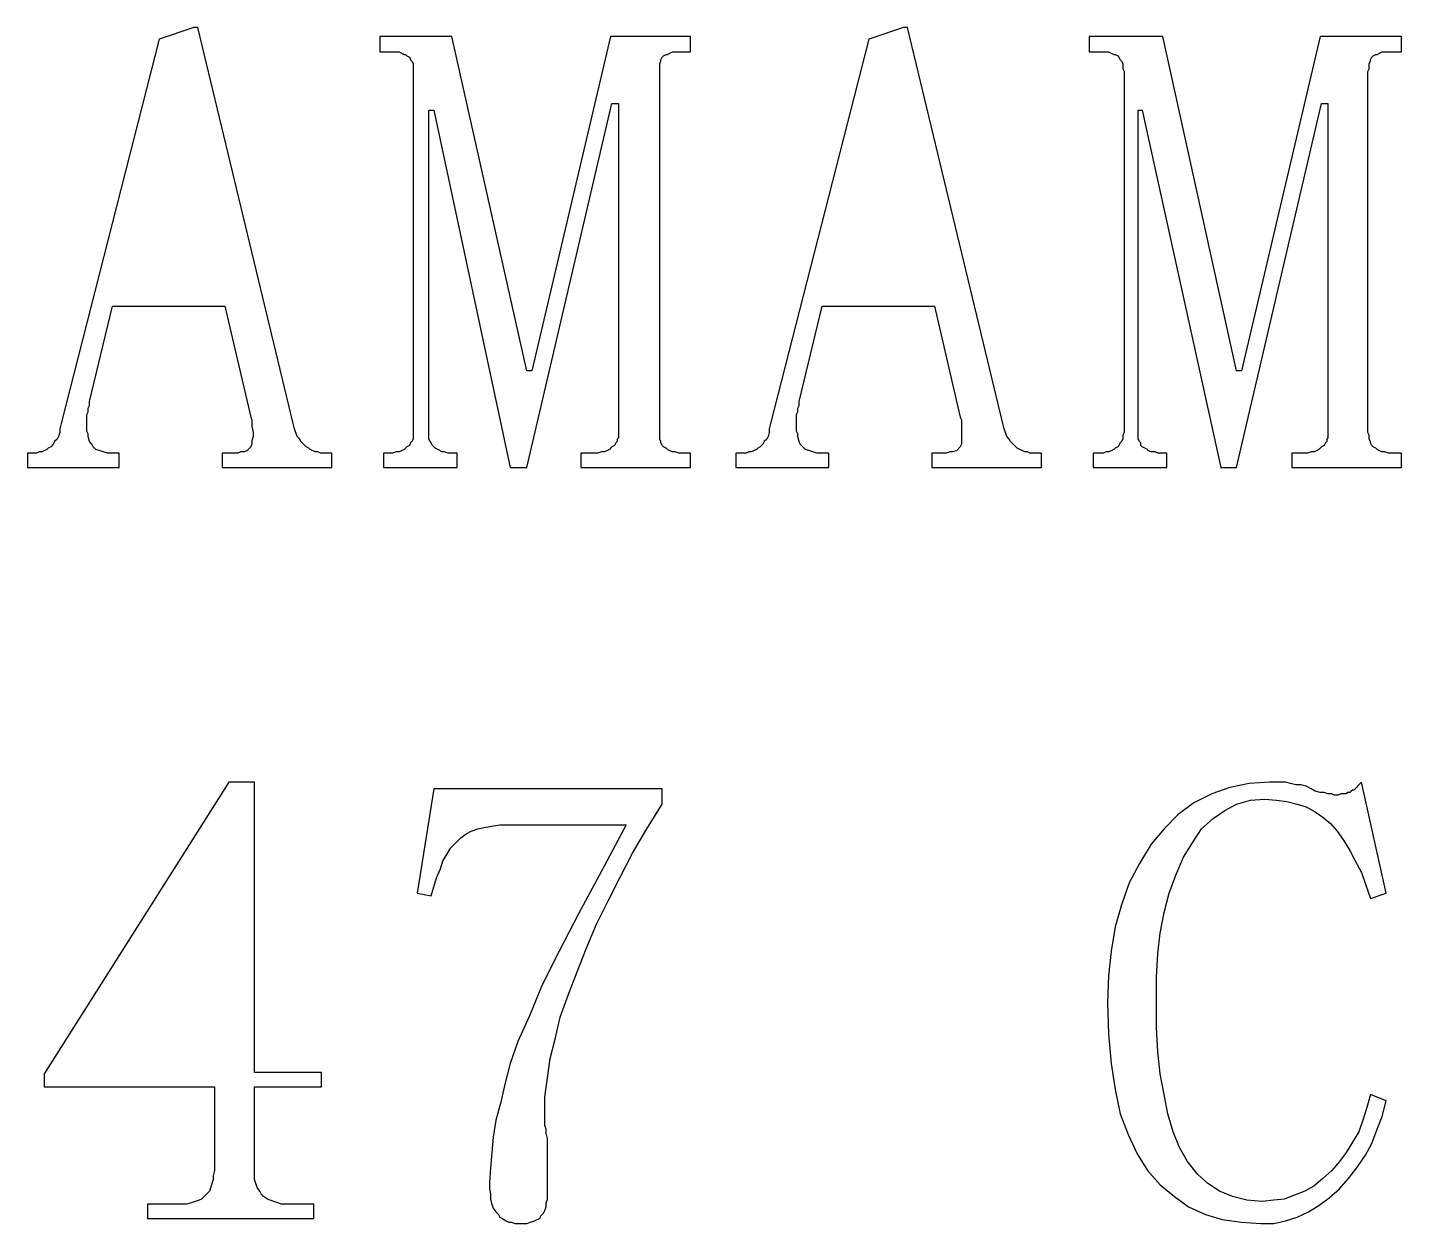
# Model space of a CAD drawing. Extents: x -166 to 204, y -124 to 146.
# Drawn here: x -106.84 to -96.19, y -87.5 to -78.23 of the extents above; entities that cross this region are included whole.
import ezdxf

# ---------------------------------------------------------------- set-up
doc = ezdxf.new("R2010")
doc.units = 0
doc.header["$MEASUREMENT"] = 0
doc.layers.get('0').update_dxf_attribs({"linetype": 'CONTINUOUS'})

msp = doc.modelspace()

# ---------------------------------------------------------------- linework, layer by layer
for points in [[(-105.52, -78.23), (-105.55, -78.23), (-105.55, -78.23), (-105.82, -78.32), (-105.82, -78.32), (-106.58, -81.3), (-106.58, -81.3), (-106.59, -81.34), (-106.59, -81.34), (-106.59, -81.37), (-106.59, -81.37), (-106.6, -81.4), (-106.6, -81.4), (-106.61, -81.42), (-106.61, -81.42), (-106.63, -81.44), (-106.63, -81.44), (-106.64, -81.46), (-106.64, -81.46), (-106.66, -81.48), (-106.66, -81.48), (-106.68, -81.49), (-106.68, -81.49), (-106.69, -81.5), (-106.69, -81.5), (-106.73, -81.52), (-106.73, -81.52), (-106.75, -81.52), (-106.75, -81.52), (-106.77, -81.53), (-106.77, -81.53), (-106.84, -81.53), (-106.84, -81.53), (-106.84, -81.64), (-106.84, -81.64), (-106.13, -81.64), (-106.13, -81.64), (-106.13, -81.53), (-106.13, -81.53), (-106.22, -81.53), (-106.22, -81.53), (-106.31, -81.5), (-106.31, -81.5), (-106.33, -81.48), (-106.33, -81.48), (-106.34, -81.46), (-106.34, -81.46), (-106.36, -81.44), (-106.36, -81.44), (-106.37, -81.4), (-106.37, -81.4), (-106.37, -81.38), (-106.37, -81.38), (-106.38, -81.36), (-106.38, -81.36), (-106.38, -81.23), (-106.38, -81.23), (-106.37, -81.21), (-106.37, -81.21), (-106.37, -81.18), (-106.37, -81.18), (-106.36, -81.16), (-106.36, -81.16), (-106.36, -81.13), (-106.36, -81.13), (-106.18, -80.39), (-106.18, -80.39), (-105.31, -80.39), (-105.31, -80.39), (-105.11, -81.25), (-105.11, -81.25), (-105.1, -81.27), (-105.1, -81.27), (-105.1, -81.32), (-105.1, -81.32), (-105.09, -81.37), (-105.09, -81.37), (-105.09, -81.4), (-105.09, -81.4), (-105.1, -81.43), (-105.1, -81.43), (-105.1, -81.46), (-105.1, -81.46), (-105.11, -81.48), (-105.11, -81.48), (-105.14, -81.51), (-105.14, -81.51), (-105.16, -81.52), (-105.16, -81.52), (-105.19, -81.52), (-105.19, -81.52), (-105.21, -81.53), (-105.21, -81.53), (-105.33, -81.53), (-105.33, -81.53), (-105.33, -81.64), (-105.33, -81.64), (-104.48, -81.64), (-104.48, -81.64), (-104.48, -81.53), (-104.48, -81.53), (-104.57, -81.53), (-104.57, -81.53), (-104.59, -81.52), (-104.59, -81.52), (-104.61, -81.52), (-104.61, -81.52), (-104.65, -81.5), (-104.65, -81.5), (-104.66, -81.49), (-104.66, -81.49), (-104.68, -81.48), (-104.68, -81.48), (-104.72, -81.44), (-104.72, -81.44), (-104.73, -81.42), (-104.73, -81.42), (-104.75, -81.4), (-104.75, -81.4), (-104.77, -81.34), (-104.77, -81.34), (-104.78, -81.3), (-104.78, -81.3), (-105.52, -78.23)], [(-100.02, -78.23), (-100.05, -78.23), (-100.05, -78.23), (-100.32, -78.32), (-100.32, -78.32), (-101.08, -81.3), (-101.08, -81.3), (-101.09, -81.34), (-101.09, -81.34), (-101.09, -81.37), (-101.09, -81.37), (-101.1, -81.4), (-101.1, -81.4), (-101.11, -81.42), (-101.11, -81.42), (-101.13, -81.44), (-101.13, -81.44), (-101.14, -81.46), (-101.14, -81.46), (-101.16, -81.48), (-101.16, -81.48), (-101.18, -81.49), (-101.18, -81.49), (-101.19, -81.5), (-101.19, -81.5), (-101.23, -81.52), (-101.23, -81.52), (-101.25, -81.52), (-101.25, -81.52), (-101.27, -81.53), (-101.27, -81.53), (-101.35, -81.53), (-101.35, -81.53), (-101.35, -81.64), (-101.35, -81.64), (-100.63, -81.64), (-100.63, -81.64), (-100.63, -81.53), (-100.63, -81.53), (-100.72, -81.53), (-100.72, -81.53), (-100.81, -81.5), (-100.81, -81.5), (-100.85, -81.46), (-100.85, -81.46), (-100.86, -81.44), (-100.86, -81.44), (-100.87, -81.4), (-100.87, -81.4), (-100.87, -81.38), (-100.87, -81.38), (-100.88, -81.36), (-100.88, -81.36), (-100.88, -81.23), (-100.88, -81.23), (-100.87, -81.21), (-100.87, -81.21), (-100.87, -81.18), (-100.87, -81.18), (-100.86, -81.16), (-100.86, -81.16), (-100.86, -81.13), (-100.86, -81.13), (-100.68, -80.39), (-100.68, -80.39), (-99.81, -80.39), (-99.81, -80.39), (-99.61, -81.25), (-99.61, -81.25), (-99.6, -81.27), (-99.6, -81.27), (-99.6, -81.46), (-99.6, -81.46), (-99.61, -81.48), (-99.61, -81.48), (-99.64, -81.51), (-99.64, -81.51), (-99.67, -81.52), (-99.67, -81.52), (-99.69, -81.52), (-99.69, -81.52), (-99.72, -81.53), (-99.72, -81.53), (-99.83, -81.53), (-99.83, -81.53), (-99.83, -81.64), (-99.83, -81.64), (-98.98, -81.64), (-98.98, -81.64), (-98.98, -81.53), (-98.98, -81.53), (-99.07, -81.53), (-99.07, -81.53), (-99.09, -81.52), (-99.09, -81.52), (-99.11, -81.52), (-99.11, -81.52), (-99.17, -81.49), (-99.17, -81.49), (-99.22, -81.44), (-99.22, -81.44), (-99.23, -81.42), (-99.23, -81.42), (-99.25, -81.4), (-99.25, -81.4), (-99.27, -81.34), (-99.27, -81.34), (-99.28, -81.3), (-99.28, -81.3), (-100.02, -78.23)], [(-101.94, -81.39), (-101.94, -81.37), (-101.94, -81.37), (-101.94, -78.57), (-101.94, -78.57), (-101.94, -78.55), (-101.94, -78.55), (-101.94, -78.53), (-101.94, -78.53), (-101.94, -78.51), (-101.94, -78.51), (-101.93, -78.49), (-101.93, -78.49), (-101.93, -78.48), (-101.93, -78.48), (-101.92, -78.46), (-101.92, -78.46), (-101.91, -78.45), (-101.91, -78.45), (-101.89, -78.44), (-101.89, -78.44), (-101.88, -78.44), (-101.88, -78.44), (-101.86, -78.43), (-101.86, -78.43), (-101.84, -78.42), (-101.84, -78.42), (-101.82, -78.42), (-101.82, -78.42), (-101.79, -78.42), (-101.79, -78.42), (-101.77, -78.42), (-101.77, -78.42), (-101.7, -78.42), (-101.7, -78.42), (-101.7, -78.3), (-101.7, -78.3), (-102.32, -78.3), (-102.32, -78.3), (-102.93, -80.89), (-102.93, -80.89), (-102.97, -80.89), (-102.97, -80.89), (-103.55, -78.3), (-103.55, -78.3), (-104.11, -78.3), (-104.11, -78.3), (-104.11, -78.42), (-104.11, -78.42), (-104.03, -78.42), (-104.03, -78.42), (-104.01, -78.42), (-104.01, -78.42), (-103.98, -78.42), (-103.98, -78.42), (-103.96, -78.42), (-103.96, -78.42), (-103.94, -78.43), (-103.94, -78.43), (-103.92, -78.44), (-103.92, -78.44), (-103.91, -78.44), (-103.91, -78.44), (-103.9, -78.45), (-103.9, -78.45), (-103.88, -78.46), (-103.88, -78.46), (-103.87, -78.48), (-103.87, -78.48), (-103.86, -78.49), (-103.86, -78.49), (-103.85, -78.51), (-103.85, -78.51), (-103.85, -78.53), (-103.85, -78.53), (-103.85, -78.55), (-103.85, -78.55), (-103.85, -78.57), (-103.85, -78.57), (-103.85, -81.37), (-103.85, -81.37), (-103.85, -81.39), (-103.85, -81.39), (-103.85, -81.41), (-103.85, -81.41), (-103.85, -81.42), (-103.85, -81.42), (-103.86, -81.44), (-103.86, -81.44), (-103.87, -81.45), (-103.87, -81.45), (-103.88, -81.47), (-103.88, -81.47), (-103.9, -81.48), (-103.9, -81.48), (-103.91, -81.49), (-103.91, -81.49), (-103.92, -81.5), (-103.92, -81.5), (-103.94, -81.51), (-103.94, -81.51), (-103.96, -81.52), (-103.96, -81.52), (-103.98, -81.52), (-103.98, -81.52), (-104.01, -81.53), (-104.01, -81.53), (-104.03, -81.53), (-104.03, -81.53), (-104.08, -81.53), (-104.08, -81.53), (-104.08, -81.64), (-104.08, -81.64), (-103.51, -81.64), (-103.51, -81.64), (-103.51, -81.53), (-103.51, -81.53), (-103.56, -81.53), (-103.56, -81.53), (-103.58, -81.53), (-103.58, -81.53), (-103.61, -81.52), (-103.61, -81.52), (-103.63, -81.52), (-103.63, -81.52), (-103.64, -81.51), (-103.64, -81.51), (-103.66, -81.5), (-103.66, -81.5), (-103.68, -81.49), (-103.68, -81.49), (-103.69, -81.48), (-103.69, -81.48), (-103.7, -81.47), (-103.7, -81.47), (-103.71, -81.45), (-103.71, -81.45), (-103.72, -81.44), (-103.72, -81.44), (-103.73, -81.42), (-103.73, -81.42), (-103.73, -81.41), (-103.73, -81.41), (-103.73, -81.39), (-103.73, -81.39), (-103.73, -81.37), (-103.73, -81.37), (-103.73, -78.87), (-103.73, -78.87), (-103.69, -78.87), (-103.69, -78.87), (-103.1, -81.64), (-103.1, -81.64), (-102.97, -81.64), (-102.97, -81.64), (-102.31, -78.82), (-102.31, -78.82), (-102.26, -78.82), (-102.26, -78.82), (-102.26, -81.37), (-102.26, -81.37), (-102.26, -81.39), (-102.26, -81.39), (-102.26, -81.41), (-102.26, -81.41), (-102.27, -81.42), (-102.27, -81.42), (-102.27, -81.44), (-102.27, -81.44), (-102.28, -81.45), (-102.28, -81.45), (-102.29, -81.47), (-102.29, -81.47), (-102.31, -81.48), (-102.31, -81.48), (-102.32, -81.49), (-102.32, -81.49), (-102.33, -81.5), (-102.33, -81.5), (-102.35, -81.51), (-102.35, -81.51), (-102.37, -81.52), (-102.37, -81.52), (-102.39, -81.52), (-102.39, -81.52), (-102.42, -81.53), (-102.42, -81.53), (-102.44, -81.53), (-102.44, -81.53), (-102.55, -81.53), (-102.55, -81.53), (-102.55, -81.64), (-102.55, -81.64), (-101.7, -81.64), (-101.7, -81.64), (-101.7, -81.53), (-101.7, -81.53), (-101.77, -81.53), (-101.77, -81.53), (-101.79, -81.53), (-101.79, -81.53), (-101.82, -81.52), (-101.82, -81.52), (-101.84, -81.52), (-101.84, -81.52), (-101.86, -81.51), (-101.86, -81.51), (-101.88, -81.5), (-101.88, -81.5), (-101.89, -81.49), (-101.89, -81.49), (-101.91, -81.48), (-101.91, -81.48), (-101.92, -81.47), (-101.92, -81.47), (-101.93, -81.45), (-101.93, -81.45), (-101.93, -81.44), (-101.93, -81.44), (-101.94, -81.42), (-101.94, -81.42), (-101.94, -81.41), (-101.94, -81.41), (-101.94, -81.39)], [(-96.44, -81.39), (-96.45, -81.37), (-96.45, -81.37), (-96.45, -78.57), (-96.45, -78.57), (-96.44, -78.55), (-96.44, -78.55), (-96.44, -78.53), (-96.44, -78.53), (-96.44, -78.51), (-96.44, -78.51), (-96.43, -78.49), (-96.43, -78.49), (-96.43, -78.48), (-96.43, -78.48), (-96.42, -78.46), (-96.42, -78.46), (-96.41, -78.45), (-96.41, -78.45), (-96.39, -78.44), (-96.39, -78.44), (-96.38, -78.44), (-96.38, -78.44), (-96.36, -78.43), (-96.36, -78.43), (-96.34, -78.42), (-96.34, -78.42), (-96.32, -78.42), (-96.32, -78.42), (-96.29, -78.42), (-96.29, -78.42), (-96.27, -78.42), (-96.27, -78.42), (-96.19, -78.42), (-96.19, -78.42), (-96.19, -78.3), (-96.19, -78.3), (-96.82, -78.3), (-96.82, -78.3), (-97.43, -80.89), (-97.43, -80.89), (-97.47, -80.89), (-97.47, -80.89), (-98.04, -78.3), (-98.04, -78.3), (-98.61, -78.3), (-98.61, -78.3), (-98.61, -78.42), (-98.61, -78.42), (-98.53, -78.42), (-98.53, -78.42), (-98.5, -78.42), (-98.5, -78.42), (-98.48, -78.42), (-98.48, -78.42), (-98.46, -78.42), (-98.46, -78.42), (-98.44, -78.43), (-98.44, -78.43), (-98.42, -78.44), (-98.42, -78.44), (-98.41, -78.44), (-98.41, -78.44), (-98.39, -78.45), (-98.39, -78.45), (-98.38, -78.46), (-98.38, -78.46), (-98.37, -78.48), (-98.37, -78.48), (-98.36, -78.49), (-98.36, -78.49), (-98.35, -78.51), (-98.35, -78.51), (-98.35, -78.53), (-98.35, -78.53), (-98.35, -78.55), (-98.35, -78.55), (-98.34, -78.57), (-98.34, -78.57), (-98.34, -81.37), (-98.34, -81.37), (-98.35, -81.39), (-98.35, -81.39), (-98.35, -81.41), (-98.35, -81.41), (-98.35, -81.42), (-98.35, -81.42), (-98.36, -81.44), (-98.36, -81.44), (-98.37, -81.45), (-98.37, -81.45), (-98.38, -81.47), (-98.38, -81.47), (-98.39, -81.48), (-98.39, -81.48), (-98.41, -81.49), (-98.41, -81.49), (-98.42, -81.5), (-98.42, -81.5), (-98.44, -81.51), (-98.44, -81.51), (-98.46, -81.52), (-98.46, -81.52), (-98.48, -81.52), (-98.48, -81.52), (-98.5, -81.53), (-98.5, -81.53), (-98.53, -81.53), (-98.53, -81.53), (-98.58, -81.53), (-98.58, -81.53), (-98.58, -81.64), (-98.58, -81.64), (-98.01, -81.64), (-98.01, -81.64), (-98.01, -81.53), (-98.01, -81.53), (-98.06, -81.53), (-98.06, -81.53), (-98.08, -81.53), (-98.08, -81.53), (-98.1, -81.52), (-98.1, -81.52), (-98.13, -81.52), (-98.13, -81.52), (-98.15, -81.51), (-98.15, -81.51), (-98.16, -81.5), (-98.16, -81.5), (-98.18, -81.49), (-98.18, -81.49), (-98.2, -81.48), (-98.2, -81.48), (-98.21, -81.47), (-98.21, -81.47), (-98.21, -81.45), (-98.21, -81.45), (-98.22, -81.44), (-98.22, -81.44), (-98.23, -81.42), (-98.23, -81.42), (-98.23, -81.41), (-98.23, -81.41), (-98.23, -81.39), (-98.23, -81.39), (-98.23, -81.37), (-98.23, -81.37), (-98.23, -78.87), (-98.23, -78.87), (-98.2, -78.87), (-98.2, -78.87), (-97.59, -81.64), (-97.59, -81.64), (-97.47, -81.64), (-97.47, -81.64), (-96.81, -78.82), (-96.81, -78.82), (-96.76, -78.82), (-96.76, -78.82), (-96.76, -81.37), (-96.76, -81.37), (-96.76, -81.39), (-96.76, -81.39), (-96.76, -81.41), (-96.76, -81.41), (-96.77, -81.42), (-96.77, -81.42), (-96.77, -81.44), (-96.77, -81.44), (-96.78, -81.45), (-96.78, -81.45), (-96.79, -81.47), (-96.79, -81.47), (-96.81, -81.48), (-96.81, -81.48), (-96.82, -81.49), (-96.82, -81.49), (-96.83, -81.5), (-96.83, -81.5), (-96.85, -81.51), (-96.85, -81.51), (-96.87, -81.52), (-96.87, -81.52), (-96.89, -81.52), (-96.89, -81.52), (-96.92, -81.53), (-96.92, -81.53), (-96.95, -81.53), (-96.95, -81.53), (-97.04, -81.53), (-97.04, -81.53), (-97.04, -81.64), (-97.04, -81.64), (-96.19, -81.64), (-96.19, -81.64), (-96.19, -81.53), (-96.19, -81.53), (-96.27, -81.53), (-96.27, -81.53), (-96.29, -81.53), (-96.29, -81.53), (-96.32, -81.52), (-96.32, -81.52), (-96.34, -81.52), (-96.34, -81.52), (-96.36, -81.51), (-96.36, -81.51), (-96.38, -81.5), (-96.38, -81.5), (-96.39, -81.49), (-96.39, -81.49), (-96.41, -81.48), (-96.41, -81.48), (-96.42, -81.47), (-96.42, -81.47), (-96.43, -81.45), (-96.43, -81.45), (-96.43, -81.44), (-96.43, -81.44), (-96.44, -81.42), (-96.44, -81.42), (-96.44, -81.41), (-96.44, -81.41), (-96.44, -81.39)], [(-105.08, -84.08), (-105.28, -84.08), (-105.28, -84.08), (-106.71, -86.34), (-106.71, -86.34), (-106.71, -86.44), (-106.71, -86.44), (-105.39, -86.44), (-105.39, -86.44), (-105.39, -87.09), (-105.39, -87.09), (-105.4, -87.13), (-105.4, -87.13), (-105.4, -87.16), (-105.4, -87.16), (-105.43, -87.25), (-105.43, -87.25), (-105.49, -87.31), (-105.49, -87.31), (-105.51, -87.32), (-105.51, -87.32), (-105.57, -87.34), (-105.57, -87.34), (-105.61, -87.35), (-105.61, -87.35), (-105.91, -87.35), (-105.91, -87.35), (-105.91, -87.46), (-105.91, -87.46), (-104.62, -87.46), (-104.62, -87.46), (-104.62, -87.35), (-104.62, -87.35), (-104.87, -87.35), (-104.87, -87.35), (-104.96, -87.32), (-104.96, -87.32), (-104.98, -87.31), (-104.98, -87.31), (-105.01, -87.29), (-105.01, -87.29), (-105.03, -87.27), (-105.03, -87.27), (-105.04, -87.25), (-105.04, -87.25), (-105.06, -87.22), (-105.06, -87.22), (-105.08, -87.16), (-105.08, -87.16), (-105.08, -86.44), (-105.08, -86.44), (-104.56, -86.44), (-104.56, -86.44), (-104.56, -86.33), (-104.56, -86.33), (-105.08, -86.33), (-105.08, -86.33), (-105.08, -84.08)], [(-102.04, -84.44), (-101.92, -84.25), (-101.92, -84.25), (-101.92, -84.13), (-101.92, -84.13), (-103.69, -84.13), (-103.69, -84.13), (-103.82, -84.94), (-103.82, -84.94), (-103.71, -84.96), (-103.71, -84.96), (-103.69, -84.89), (-103.69, -84.89), (-103.67, -84.82), (-103.67, -84.82), (-103.64, -84.75), (-103.64, -84.75), (-103.62, -84.69), (-103.62, -84.69), (-103.59, -84.64), (-103.59, -84.64), (-103.56, -84.59), (-103.56, -84.59), (-103.52, -84.55), (-103.52, -84.55), (-103.48, -84.51), (-103.48, -84.51), (-103.44, -84.48), (-103.44, -84.48), (-103.4, -84.46), (-103.4, -84.46), (-103.35, -84.44), (-103.35, -84.44), (-103.3, -84.43), (-103.3, -84.43), (-103.24, -84.42), (-103.24, -84.42), (-103.18, -84.41), (-103.18, -84.41), (-102.2, -84.41), (-102.2, -84.41), (-102.39, -84.77), (-102.39, -84.77), (-102.57, -85.1), (-102.57, -85.1), (-102.72, -85.39), (-102.72, -85.39), (-102.85, -85.65), (-102.85, -85.65), (-102.95, -85.89), (-102.95, -85.89), (-103.04, -86.09), (-103.04, -86.09), (-103.1, -86.26), (-103.1, -86.26), (-103.14, -86.42), (-103.14, -86.42), (-103.17, -86.56), (-103.17, -86.56), (-103.21, -86.7), (-103.21, -86.7), (-103.23, -86.83), (-103.23, -86.83), (-103.24, -86.95), (-103.24, -86.95), (-103.25, -87.07), (-103.25, -87.07), (-103.26, -87.18), (-103.26, -87.18), (-103.26, -87.23), (-103.26, -87.23), (-103.25, -87.27), (-103.25, -87.27), (-103.25, -87.31), (-103.25, -87.31), (-103.24, -87.35), (-103.24, -87.35), (-103.23, -87.38), (-103.23, -87.38), (-103.21, -87.41), (-103.21, -87.41), (-103.19, -87.43), (-103.19, -87.43), (-103.18, -87.45), (-103.18, -87.45), (-103.16, -87.46), (-103.16, -87.46), (-103.13, -87.48), (-103.13, -87.48), (-103.11, -87.49), (-103.11, -87.49), (-103.09, -87.49), (-103.09, -87.49), (-103.06, -87.5), (-103.06, -87.5), (-103.03, -87.5), (-103.03, -87.5), (-103, -87.5), (-103, -87.5), (-102.97, -87.5), (-102.97, -87.5), (-102.94, -87.49), (-102.94, -87.49), (-102.91, -87.48), (-102.91, -87.48), (-102.89, -87.47), (-102.89, -87.47), (-102.87, -87.46), (-102.87, -87.46), (-102.86, -87.44), (-102.86, -87.44), (-102.84, -87.42), (-102.84, -87.42), (-102.83, -87.4), (-102.83, -87.4), (-102.82, -87.37), (-102.82, -87.37), (-102.82, -87.34), (-102.82, -87.34), (-102.81, -87.31), (-102.81, -87.31), (-102.81, -87.27), (-102.81, -87.27), (-102.81, -87.23), (-102.81, -87.23), (-102.81, -87.17), (-102.81, -87.17), (-102.81, -87.12), (-102.81, -87.12), (-102.81, -87.06), (-102.81, -87.06), (-102.81, -87.01), (-102.81, -87.01), (-102.81, -86.97), (-102.81, -86.97), (-102.81, -86.92), (-102.81, -86.92), (-102.81, -86.88), (-102.81, -86.88), (-102.81, -86.84), (-102.81, -86.84), (-102.82, -86.8), (-102.82, -86.8), (-102.82, -86.77), (-102.82, -86.77), (-102.83, -86.74), (-102.83, -86.74), (-102.83, -86.71), (-102.83, -86.71), (-102.83, -86.68), (-102.83, -86.68), (-102.83, -86.65), (-102.83, -86.65), (-102.83, -86.52), (-102.83, -86.52), (-102.81, -86.37), (-102.81, -86.37), (-102.79, -86.22), (-102.79, -86.22), (-102.75, -86.07), (-102.75, -86.07), (-102.71, -85.9), (-102.71, -85.9), (-102.65, -85.73), (-102.65, -85.73), (-102.58, -85.55), (-102.58, -85.55), (-102.51, -85.37), (-102.51, -85.37), (-102.43, -85.18), (-102.43, -85.18), (-102.34, -85), (-102.34, -85), (-102.25, -84.82), (-102.25, -84.82), (-102.15, -84.63), (-102.15, -84.63), (-102.04, -84.44)], [(-97.43, -87.49), (-97.28, -87.5), (-97.28, -87.5), (-97.18, -87.5), (-97.18, -87.5), (-97.09, -87.48), (-97.09, -87.48), (-97, -87.45), (-97, -87.45), (-96.91, -87.41), (-96.91, -87.41), (-96.83, -87.36), (-96.83, -87.36), (-96.75, -87.3), (-96.75, -87.3), (-96.67, -87.23), (-96.67, -87.23), (-96.6, -87.15), (-96.6, -87.15), (-96.53, -87.06), (-96.53, -87.06), (-96.47, -86.97), (-96.47, -86.97), (-96.42, -86.88), (-96.42, -86.88), (-96.38, -86.77), (-96.38, -86.77), (-96.34, -86.67), (-96.34, -86.67), (-96.31, -86.55), (-96.31, -86.55), (-96.43, -86.5), (-96.43, -86.5), (-96.46, -86.6), (-96.46, -86.6), (-96.49, -86.7), (-96.49, -86.7), (-96.52, -86.79), (-96.52, -86.79), (-96.57, -86.87), (-96.57, -86.87), (-96.62, -86.95), (-96.62, -86.95), (-96.67, -87.02), (-96.67, -87.02), (-96.73, -87.09), (-96.73, -87.09), (-96.8, -87.15), (-96.8, -87.15), (-96.87, -87.21), (-96.87, -87.21), (-96.94, -87.25), (-96.94, -87.25), (-97.02, -87.28), (-97.02, -87.28), (-97.1, -87.31), (-97.1, -87.31), (-97.18, -87.32), (-97.18, -87.32), (-97.27, -87.33), (-97.27, -87.33), (-97.39, -87.32), (-97.39, -87.32), (-97.5, -87.29), (-97.5, -87.29), (-97.6, -87.25), (-97.6, -87.25), (-97.69, -87.19), (-97.69, -87.19), (-97.77, -87.12), (-97.77, -87.12), (-97.85, -87.02), (-97.85, -87.02), (-97.91, -86.91), (-97.91, -86.91), (-97.96, -86.79), (-97.96, -86.79), (-98, -86.65), (-98, -86.65), (-98.03, -86.5), (-98.03, -86.5), (-98.06, -86.34), (-98.06, -86.34), (-98.08, -86.17), (-98.08, -86.17), (-98.09, -85.98), (-98.09, -85.98), (-98.09, -85.78), (-98.09, -85.78), (-98.09, -85.59), (-98.09, -85.59), (-98.08, -85.41), (-98.08, -85.41), (-98.06, -85.25), (-98.06, -85.25), (-98.03, -85.09), (-98.03, -85.09), (-97.99, -84.94), (-97.99, -84.94), (-97.94, -84.8), (-97.94, -84.8), (-97.88, -84.66), (-97.88, -84.66), (-97.81, -84.55), (-97.81, -84.55), (-97.74, -84.44), (-97.74, -84.44), (-97.65, -84.36), (-97.65, -84.36), (-97.56, -84.3), (-97.56, -84.3), (-97.47, -84.25), (-97.47, -84.25), (-97.36, -84.22), (-97.36, -84.22), (-97.25, -84.21), (-97.25, -84.21), (-97.16, -84.22), (-97.16, -84.22), (-97.08, -84.23), (-97.08, -84.23), (-97, -84.25), (-97, -84.25), (-96.93, -84.27), (-96.93, -84.27), (-96.86, -84.31), (-96.86, -84.31), (-96.8, -84.35), (-96.8, -84.35), (-96.74, -84.4), (-96.74, -84.4), (-96.69, -84.46), (-96.69, -84.46), (-96.64, -84.53), (-96.64, -84.53), (-96.59, -84.61), (-96.59, -84.61), (-96.55, -84.69), (-96.55, -84.69), (-96.5, -84.78), (-96.5, -84.78), (-96.47, -84.87), (-96.47, -84.87), (-96.43, -84.98), (-96.43, -84.98), (-96.31, -84.94), (-96.31, -84.94), (-96.5, -84.08), (-96.5, -84.08), (-96.51, -84.09), (-96.51, -84.09), (-96.52, -84.1), (-96.52, -84.1), (-96.53, -84.11), (-96.53, -84.11), (-96.54, -84.12), (-96.54, -84.12), (-96.56, -84.14), (-96.56, -84.14), (-96.57, -84.14), (-96.57, -84.14), (-96.58, -84.15), (-96.58, -84.15), (-96.59, -84.16), (-96.59, -84.16), (-96.61, -84.16), (-96.61, -84.16), (-96.62, -84.17), (-96.62, -84.17), (-96.64, -84.17), (-96.64, -84.17), (-96.66, -84.17), (-96.66, -84.17), (-96.68, -84.18), (-96.68, -84.18), (-96.71, -84.18), (-96.71, -84.18), (-96.73, -84.17), (-96.73, -84.17), (-96.76, -84.17), (-96.76, -84.17), (-96.79, -84.16), (-96.79, -84.16), (-96.82, -84.16), (-96.82, -84.16), (-96.86, -84.15), (-96.86, -84.15), (-96.89, -84.13), (-96.89, -84.13), (-96.93, -84.11), (-96.93, -84.11), (-96.97, -84.1), (-96.97, -84.1), (-97.01, -84.1), (-97.01, -84.1), (-97.05, -84.09), (-97.05, -84.09), (-97.09, -84.08), (-97.09, -84.08), (-97.13, -84.08), (-97.13, -84.08), (-97.17, -84.08), (-97.17, -84.08), (-97.21, -84.08), (-97.21, -84.08), (-97.37, -84.09), (-97.37, -84.09), (-97.52, -84.12), (-97.52, -84.12), (-97.66, -84.17), (-97.66, -84.17), (-97.8, -84.24), (-97.8, -84.24), (-97.92, -84.33), (-97.92, -84.33), (-98.03, -84.44), (-98.03, -84.44), (-98.13, -84.56), (-98.13, -84.56), (-98.22, -84.71), (-98.22, -84.71), (-98.3, -84.86), (-98.3, -84.86), (-98.36, -85.03), (-98.36, -85.03), (-98.41, -85.2), (-98.41, -85.2), (-98.44, -85.39), (-98.44, -85.39), (-98.46, -85.58), (-98.46, -85.58), (-98.47, -85.79), (-98.47, -85.79), (-98.46, -86.03), (-98.46, -86.03), (-98.44, -86.26), (-98.44, -86.26), (-98.41, -86.46), (-98.41, -86.46), (-98.37, -86.65), (-98.37, -86.65), (-98.31, -86.81), (-98.31, -86.81), (-98.24, -86.96), (-98.24, -86.96), (-98.16, -87.09), (-98.16, -87.09), (-98.06, -87.2), (-98.06, -87.2), (-97.95, -87.29), (-97.95, -87.29), (-97.84, -87.37), (-97.84, -87.37), (-97.71, -87.43), (-97.71, -87.43), (-97.58, -87.47), (-97.58, -87.47), (-97.43, -87.49)]]:
    msp.add_lwpolyline(points)

doc.saveas('drawing.dxf')
